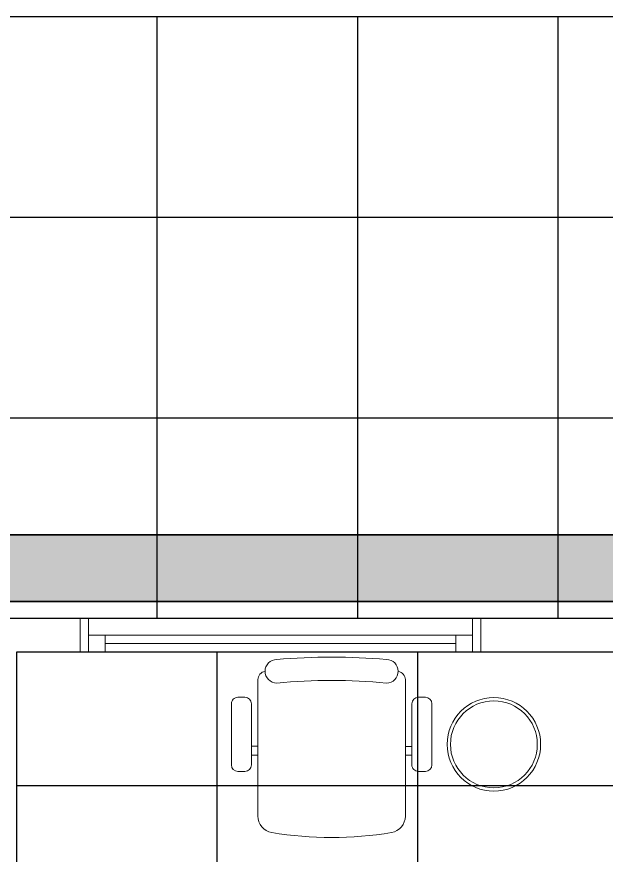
# Model space of a CAD drawing. Extents: x -560814 to 57327, y -29287 to 19916.
# Drawn here: x 25876 to 27640, y -3419 to -910 of the extents above; entities that cross this region are included whole.
import ezdxf

# ---------------------------------------------------------------- set-up
doc = ezdxf.new("R2010")
doc.units = 0
doc.header["$LTSCALE"] = 0.25
doc.linetypes.add('DASHDOT', pattern=[25.4, 12.7, -6.35, 0, -6.35])
for name, color, linetype, lineweight in [('01-First Floor$0$Aluminum', 251, 'Continuous', 5), ('01-First Floor$0$LOADING', 253, 'Continuous', 5), ('01-First Floor$0$NEW Wall', 166, 'Continuous', 5), ('01-First Floor$0$Walls', 251, 'Continuous', 5), ('E-LITE-CLNG-CNDT', 6, 'DASHDOT', 35), ('T-CABL-TRAY', 60, 'Continuous', 35)]:
    doc.layers.add(name, color=color, linetype=linetype, lineweight=lineweight)
doc.layers.add('01-First Floor$0$FALSE CEILING', color=251, linetype='Continuous')

# ---------------------------------------------------------------- blocks, each defined once
blk = doc.blocks.new('01-First Floor$0$WM00001-P')
at = {"layer": '01-First Floor$0$LOADING'}
for radius in [0.14, 0.13]:
    blk.add_circle((0, 0), radius, dxfattribs=at)
blk = doc.blocks.new('*X241')
at = {"color": 0}
for p, q in [((5, 3), (5, 3)), ((5, 3), (5, 3)), ((5, 3), (5, 3)), ((5, 3), (5, 3)), ((5, 3), (5, 3)), ((5, 3), (5, 3)), ((5, 3), (5, 3)), ((5, 3), (5, 3)), ((5, 3), (5, 3)), ((5, 3), (5, 3)), ((5, 3), (5, 3)), ((5, 3), (5, 3)), ((5, 3), (5, 3)), ((5, 3), (5, 3)), ((5, 3), (5, 3)), ((5, 3), (5, 3)), ((5, 3), (5, 3)), ((5, 3), (5, 3)), ((5, 3), (5, 3)), ((5, 3), (5, 3)), ((5, 3), (5, 3)), ((5, 3), (5, 3)), ((5, 3), (5, 3)), ((5, 3), (5, 3)), ((5, 3), (5, 3)), ((5, 3), (5, 3)), ((5, 3), (5, 3)), ((5, 3), (5, 3)), ((5, 3), (5, 3)), ((5, 3), (5, 3)), ((5, 3), (5, 3)), ((5, 3), (5, 3)), ((5, 3), (5, 3)), ((5, 3), (5, 3)), ((5, 3), (5, 3)), ((5, 3), (5, 3)), ((5, 3), (5, 3)), ((5, 3), (5, 3)), ((5, 3), (5, 3)), ((5, 3), (5, 3)), ((5, 3), (5, 3)), ((5, 3), (5, 3)), ((5, 3), (5, 3)), ((5, 3), (5, 3)), ((5, 3), (5, 3)), ((5, 3), (5, 3)), ((5, 3), (5, 3)), ((5, 3), (5, 3)), ((5, 3), (5, 3)), ((5, 3), (5, 3)), ((5, 3), (5, 3)), ((5, 3), (5, 3)), ((5, 3), (5, 3)), ((5, 3), (5, 3)), ((5, 3), (5, 3)), ((5, 3), (5, 3)), ((5, 3), (5, 3)), ((5, 3), (5, 3)), ((5, 3), (5, 3)), ((5, 3), (5, 3)), ((5, 3), (5, 3)), ((5, 3), (5, 3)), ((5, 3), (5, 3)), ((5, 3), (5, 3)), ((5, 3), (5, 3)), ((5, 3), (5, 3)), ((6, 3), (5, 3)), ((5, 3), (5, 3)), ((6, 3), (5, 3)), ((5, 3), (5, 3)), ((6, 3), (5, 3)), ((5, 3), (5, 3)), ((6, 3), (5, 3)), ((5, 3), (5, 3)), ((5, 3), (5, 3)), ((5, 3), (5, 3)), ((5, 3), (5, 3)), ((5, 3), (5, 3)), ((5, 3), (5, 3)), ((5, 3), (5, 3)), ((5, 3), (5, 3)), ((5, 3), (5, 3)), ((5, 3), (5, 3)), ((5, 3), (5, 3)), ((5, 3), (5, 3)), ((5, 3), (5, 3)), ((5, 3), (5, 3)), ((5, 3), (5, 3)), ((5, 3), (5, 3)), ((5, 3), (5, 3)), ((5, 3), (5, 3)), ((5, 3), (5, 3)), ((5, 3), (5, 3)), ((5, 3), (5, 3)), ((5, 3), (5, 3)), ((5, 3), (5, 3)), ((6, 3), (6, 3)), ((6, 3), (6, 3)), ((6, 3), (6, 3)), ((6, 3), (6, 3)), ((6, 3), (6, 3)), ((6, 3), (6, 3)), ((6, 3), (6, 3)), ((6, 3), (6, 3)), ((6, 3), (6, 3)), ((6, 3), (6, 3)), ((6, 3), (6, 3)), ((6, 3), (6, 3)), ((6, 3), (6, 3)), ((6, 3), (6, 3)), ((6, 3), (6, 3)), ((6, 3), (6, 3)), ((6, 3), (6, 3)), ((6, 3), (6, 3)), ((6, 3), (6, 3)), ((6, 3), (6, 3)), ((6, 3), (6, 3)), ((6, 3), (6, 3)), ((6, 3), (6, 3)), ((6, 3), (6, 3)), ((6, 3), (6, 3)), ((6, 3), (6, 3)), ((6, 3), (6, 3)), ((6, 3), (6, 3)), ((6, 3), (6, 3)), ((6, 3), (6, 3)), ((6, 3), (6, 3)), ((6, 3), (6, 3)), ((6, 3), (6, 3)), ((6, 3), (6, 3)), ((6, 3), (6, 3)), ((6, 3), (6, 3)), ((6, 3), (6, 3)), ((6, 3), (6, 3)), ((6, 3), (6, 3)), ((6, 3), (6, 3)), ((6, 3), (6, 3)), ((6, 3), (6, 3)), ((6, 3), (6, 3)), ((6, 3), (6, 3)), ((6, 3), (6, 3)), ((6, 3), (6, 3)), ((6, 3), (6, 3)), ((6, 3), (6, 3)), ((6, 3), (6, 3)), ((6, 3), (6, 3)), ((6, 3), (6, 3)), ((6, 3), (6, 3)), ((6, 3), (6, 3)), ((6, 3), (6, 3)), ((6, 3), (6, 3)), ((6, 3), (6, 3)), ((6, 3), (6, 3)), ((6, 3), (6, 3)), ((6, 3), (6, 3)), ((6, 3), (6, 3)), ((6, 3), (6, 3)), ((6, 3), (6, 3)), ((6, 3), (6, 3)), ((6, 3), (6, 3)), ((6, 3), (6, 3)), ((6, 3), (6, 3)), ((6, 3), (6, 3)), ((6, 3), (6, 3)), ((6, 3), (6, 3)), ((6, 3), (6, 3)), ((6, 3), (6, 3)), ((6, 3), (6, 3)), ((6, 3), (6, 3)), ((6, 3), (6, 3)), ((6, 3), (6, 3)), ((6, 3), (6, 3)), ((6, 3), (6, 3)), ((6, 3), (6, 3)), ((6, 3), (6, 3)), ((6, 3), (6, 3)), ((6, 3), (6, 3)), ((6, 3), (6, 3)), ((6, 3), (6, 3)), ((6, 3), (6, 3)), ((6, 3), (6, 3)), ((6, 3), (6, 3)), ((6, 3), (6, 3)), ((6, 3), (6, 3)), ((6, 3), (6, 3)), ((6, 3), (6, 3)), ((6, 3), (6, 3)), ((6, 3), (6, 3)), ((6, 3), (6, 3)), ((6, 3), (6, 3)), ((6, 3), (6, 3)), ((6, 3), (6, 3)), ((6, 3), (6, 3)), ((6, 3), (6, 3)), ((6, 3), (6, 3)), ((6, 3), (6, 3)), ((6, 3), (6, 3)), ((6, 3), (6, 3)), ((6, 3), (6, 3)), ((6, 3), (6, 3)), ((6, 3), (6, 3)), ((6, 3), (6, 3)), ((6, 3), (6, 3)), ((6, 3), (6, 3)), ((6, 3), (6, 3)), ((6, 3), (6, 3)), ((6, 3), (6, 3)), ((6, 3), (6, 3)), ((6, 3), (6, 3)), ((6, 3), (6, 3)), ((6, 3), (6, 3)), ((6, 3), (6, 3)), ((6, 3), (6, 3)), ((6, 3), (6, 3)), ((6, 3), (6, 3)), ((6, 3), (6, 3)), ((6, 3), (6, 3)), ((6, 3), (6, 3)), ((6, 3), (6, 3)), ((6, 3), (6, 3)), ((6, 3), (6, 3)), ((6, 3), (6, 3)), ((6, 3), (6, 3)), ((6, 3), (6, 3)), ((6, 3), (6, 3)), ((6, 3), (6, 3)), ((6, 3), (6, 3)), ((6, 3), (6, 3)), ((6, 3), (6, 3)), ((6, 3), (6, 3)), ((6, 3), (6, 3)), ((6, 3), (6, 3)), ((6, 3), (6, 3)), ((6, 3), (6, 3)), ((6, 3), (6, 3)), ((6, 3), (6, 3)), ((6, 3), (6, 3)), ((6, 3), (6, 3)), ((6, 3), (6, 3)), ((6, 3), (6, 3)), ((6, 3), (6, 3)), ((6, 3), (6, 3)), ((6, 3), (6, 3)), ((6, 3), (6, 3)), ((6, 3), (6, 3)), ((6, 3), (6, 3)), ((6, 3), (6, 3)), ((6, 3), (6, 3)), ((6, 3), (6, 3)), ((6, 3), (6, 3)), ((6, 3), (6, 3)), ((6, 3), (6, 3)), ((6, 3), (6, 3)), ((6, 3), (6, 3)), ((6, 3), (6, 3)), ((6, 3), (6, 3)), ((6, 3), (6, 3)), ((6, 3), (6, 3)), ((6, 3), (6, 3)), ((6, 3), (6, 3)), ((6, 3), (6, 3)), ((6, 3), (6, 3)), ((6, 3), (6, 3)), ((6, 3), (6, 3)), ((6, 3), (6, 3)), ((6, 3), (6, 3)), ((6, 3), (6, 3)), ((6, 3), (6, 3)), ((6, 3), (6, 3)), ((6, 3), (6, 3)), ((6, 3), (6, 3)), ((6, 3), (6, 3)), ((6, 3), (6, 3)), ((6, 3), (6, 3)), ((6, 3), (6, 3)), ((6, 3), (6, 3)), ((6, 3), (6, 3)), ((6, 3), (6, 3)), ((6, 3), (6, 3)), ((6, 3), (6, 3)), ((6, 3), (6, 3)), ((6, 3), (6, 3)), ((6, 3), (6, 3)), ((6, 3), (6, 3)), ((6, 3), (6, 3)), ((6, 3), (6, 3)), ((6, 3), (6, 3)), ((6, 3), (6, 3)), ((6, 3), (6, 3)), ((6, 3), (6, 3)), ((6, 3), (6, 3)), ((6, 3), (6, 3)), ((6, 3), (6, 3)), ((6, 3), (6, 3)), ((6, 3), (6, 3)), ((6, 3), (6, 3)), ((6, 3), (6, 3)), ((6, 3), (6, 3)), ((6, 3), (6, 3)), ((6, 3), (6, 3)), ((6, 3), (5, 3)), ((6, 3), (5, 3)), ((6, 3), (5, 3)), ((6, 3), (5, 3)), ((6, 3), (5, 3)), ((6, 3), (6, 3)), ((6, 3), (6, 3)), ((6, 3), (6, 3)), ((6, 3), (6, 3)), ((6, 3), (6, 3)), ((6, 3), (6, 3)), ((6, 3), (6, 3)), ((6, 3), (6, 3)), ((6, 3), (6, 3)), ((6, 3), (6, 3)), ((6, 3), (6, 3)), ((6, 3), (6, 3)), ((6, 3), (6, 3)), ((6, 3), (6, 3)), ((6, 3), (6, 3)), ((6, 3), (6, 3)), ((6, 3), (6, 3)), ((6, 3), (6, 3)), ((6, 3), (6, 3)), ((6, 3), (6, 3)), ((6, 3), (6, 3)), ((6, 3), (6, 3)), ((6, 3), (6, 3)), ((6, 3), (6, 3)), ((6, 3), (6, 3)), ((6, 3), (6, 3)), ((6, 3), (6, 3)), ((6, 3), (6, 3)), ((6, 3), (6, 3)), ((6, 3), (6, 3)), ((6, 3), (6, 3)), ((6, 3), (6, 3)), ((6, 3), (6, 3)), ((6, 3), (6, 3)), ((6, 3), (6, 3)), ((6, 3), (6, 3)), ((6, 3), (6, 3)), ((6, 3), (6, 3)), ((6, 3), (6, 3)), ((6, 3), (6, 3)), ((6, 3), (6, 3)), ((6, 3), (6, 3)), ((6, 3), (6, 3)), ((6, 3), (6, 3)), ((6, 3), (6, 3)), ((6, 3), (6, 3)), ((6, 3), (6, 3)), ((6, 3), (6, 3)), ((6, 3), (6, 3)), ((6, 3), (6, 3)), ((6, 3), (6, 3)), ((6, 3), (6, 3)), ((6, 3), (6, 3)), ((6, 3), (6, 3)), ((6, 3), (6, 3)), ((6, 3), (6, 3)), ((6, 3), (6, 3)), ((6, 3), (6, 3)), ((6, 3), (6, 3)), ((6, 3), (6, 3)), ((6, 3), (6, 3)), ((6, 3), (6, 3)), ((6, 3), (6, 3)), ((6, 3), (6, 3)), ((6, 3), (6, 3)), ((6, 3), (6, 3)), ((6, 3), (6, 3)), ((6, 3), (6, 3)), ((6, 3), (6, 3)), ((6, 3), (6, 3)), ((6, 3), (6, 3)), ((6, 3), (6, 3)), ((6, 3), (6, 3)), ((6, 3), (6, 3)), ((6, 3), (6, 3)), ((6, 3), (6, 3)), ((6, 3), (6, 3)), ((6, 3), (6, 3)), ((6, 3), (6, 3)), ((6, 3), (6, 3)), ((6, 3), (6, 3)), ((6, 3), (6, 3)), ((6, 3), (6, 3)), ((6, 3), (6, 3)), ((6, 3), (6, 3)), ((6, 3), (6, 3)), ((6, 3), (6, 3)), ((6, 3), (6, 3)), ((6, 3), (6, 3)), ((6, 3), (6, 3)), ((6, 3), (6, 3)), ((6, 3), (6, 3)), ((6, 3), (6, 3)), ((6, 3), (6, 3)), ((6, 3), (6, 3)), ((6, 3), (6, 3)), ((6, 3), (6, 3)), ((6, 3), (6, 3)), ((6, 3), (6, 3)), ((6, 3), (6, 3)), ((6, 3), (6, 3)), ((6, 3), (6, 3)), ((6, 3), (6, 3)), ((6, 3), (6, 3)), ((6, 3), (6, 3)), ((6, 3), (6, 3)), ((6, 3), (6, 3)), ((6, 3), (6, 3)), ((6, 3), (6, 3)), ((6, 3), (6, 3)), ((6, 3), (6, 3)), ((6, 3), (6, 3)), ((6, 3), (6, 3)), ((6, 3), (6, 3)), ((6, 3), (6, 3)), ((6, 3), (6, 3)), ((6, 3), (6, 3)), ((6, 3), (6, 3)), ((6, 3), (6, 3)), ((6, 3), (6, 3)), ((6, 3), (6, 3)), ((6, 3), (6, 3)), ((6, 3), (6, 3)), ((6, 3), (6, 3)), ((6, 3), (6, 3)), ((6, 3), (6, 3)), ((6, 3), (6, 3)), ((6, 3), (6, 3)), ((6, 3), (6, 3)), ((6, 3), (6, 3)), ((6, 3), (6, 3)), ((6, 3), (6, 3)), ((6, 3), (6, 3)), ((6, 3), (6, 3)), ((6, 3), (6, 3)), ((6, 3), (6, 3)), ((6, 3), (6, 3)), ((6, 3), (6, 3)), ((6, 3), (6, 3)), ((6, 3), (6, 3)), ((6, 3), (6, 3)), ((6, 3), (6, 3)), ((6, 3), (6, 3)), ((6, 3), (6, 3)), ((6, 3), (6, 3)), ((6, 3), (6, 3)), ((6, 3), (6, 3)), ((6, 3), (6, 3)), ((6, 3), (6, 3)), ((6, 3), (6, 3)), ((6, 3), (6, 3)), ((6, 3), (6, 3)), ((6, 3), (6, 3)), ((6, 3), (6, 3)), ((6, 3), (6, 3)), ((6, 3), (6, 3)), ((6, 3), (6, 3)), ((6, 3), (6, 3)), ((6, 3), (6, 3)), ((6, 3), (6, 3)), ((6, 3), (6, 3)), ((6, 3), (6, 3)), ((6, 3), (6, 3)), ((6, 3), (6, 3)), ((6, 3), (6, 3)), ((6, 3), (6, 3)), ((6, 3), (6, 3)), ((6, 3), (6, 3)), ((6, 3), (6, 3)), ((6, 3), (6, 3)), ((6, 3), (6, 3)), ((6, 3), (6, 3)), ((6, 3), (6, 3)), ((6, 3), (6, 3)), ((6, 3), (6, 3)), ((6, 3), (6, 3)), ((6, 3), (6, 3)), ((6, 3), (6, 3)), ((6, 3), (6, 3)), ((6, 3), (6, 3)), ((6, 3), (6, 3)), ((6, 3), (6, 3)), ((6, 3), (6, 3)), ((6, 3), (6, 3)), ((6, 3), (6, 3)), ((6, 3), (6, 3)), ((6, 3), (6, 3)), ((6, 3), (6, 3)), ((6, 3), (6, 3)), ((6, 3), (6, 3)), ((6, 3), (6, 3)), ((6, 3), (6, 3)), ((6, 3), (6, 3)), ((6, 3), (6, 3)), ((6, 3), (6, 3)), ((6, 3), (6, 3)), ((6, 3), (6, 3)), ((6, 3), (6, 3)), ((6, 3), (6, 3)), ((6, 3), (6, 3)), ((6, 3), (6, 3)), ((6, 3), (6, 3)), ((6, 3), (6, 3)), ((6, 3), (6, 3)), ((6, 3), (6, 3)), ((6, 3), (6, 3)), ((6, 3), (6, 3)), ((6, 3), (6, 3)), ((6, 3), (6, 3)), ((6, 3), (6, 3)), ((6, 3), (6, 3)), ((6, 3), (6, 3)), ((6, 3), (6, 3)), ((6, 3), (6, 3)), ((6, 3), (6, 3)), ((6, 3), (6, 3)), ((6, 3), (6, 3)), ((6, 3), (6, 3)), ((6, 3), (6, 3)), ((6, 3), (6, 3)), ((6, 3), (6, 3)), ((6, 3), (6, 3)), ((6, 3), (6, 3)), ((6, 3), (6, 3)), ((6, 3), (6, 3)), ((6, 3), (6, 3)), ((6, 3), (6, 3)), ((6, 3), (6, 3)), ((6, 3), (6, 3)), ((6, 3), (6, 3)), ((6, 3), (6, 3)), ((6, 3), (6, 3)), ((6, 3), (6, 3)), ((6, 3), (6, 3)), ((6, 3), (6, 3)), ((6, 3), (6, 3)), ((6, 3), (6, 3)), ((6, 3), (6, 3)), ((6, 3), (6, 3)), ((6, 3), (6, 3)), ((6, 3), (6, 3)), ((6, 3), (6, 3)), ((6, 3), (6, 3)), ((6, 3), (6, 3)), ((6, 3), (6, 3)), ((6, 3), (6, 3)), ((6, 3), (6, 3)), ((6, 3), (6, 3)), ((6, 3), (6, 3)), ((6, 3), (6, 3)), ((6, 3), (6, 3)), ((6, 3), (6, 3)), ((6, 3), (6, 3)), ((6, 3), (6, 3)), ((6, 3), (6, 3)), ((6, 3), (6, 3)), ((6, 3), (6, 3)), ((6, 3), (6, 3)), ((6, 3), (6, 3)), ((6, 3), (6, 3)), ((6, 3), (6, 3)), ((6, 3), (6, 3)), ((6, 3), (6, 3)), ((6, 3), (6, 3)), ((6, 3), (6, 3)), ((6, 3), (6, 3)), ((6, 3), (6, 3)), ((6, 3), (6, 3)), ((6, 3), (6, 3)), ((6, 3), (6, 3)), ((6, 3), (6, 3)), ((6, 3), (6, 3)), ((6, 3), (6, 3)), ((6, 3), (6, 3)), ((6, 3), (6, 3)), ((6, 3), (6, 3)), ((6, 3), (6, 3)), ((6, 3), (6, 3)), ((6, 3), (6, 3)), ((6, 3), (6, 3)), ((6, 3), (6, 3)), ((6, 3), (6, 3)), ((6, 3), (6, 3)), ((6, 3), (6, 3)), ((6, 3), (6, 3)), ((6, 3), (6, 3)), ((6, 3), (6, 3)), ((6, 3), (6, 3)), ((6, 3), (6, 3)), ((6, 3), (6, 3)), ((6, 3), (6, 3)), ((6, 3), (6, 3)), ((6, 3), (6, 3)), ((6, 3), (6, 3)), ((6, 3), (6, 3)), ((6, 3), (6, 3)), ((6, 3), (6, 3)), ((6, 3), (6, 3)), ((6, 3), (6, 3)), ((6, 3), (6, 3)), ((6, 3), (6, 3)), ((6, 3), (6, 3)), ((6, 3), (6, 3)), ((6, 3), (6, 3)), ((6, 3), (6, 3)), ((6, 3), (6, 3)), ((6, 3), (6, 3)), ((6, 3), (6, 3)), ((6, 3), (6, 3)), ((6, 3), (6, 3)), ((6, 3), (6, 3)), ((6, 3), (6, 3)), ((6, 3), (6, 3)), ((6, 3), (6, 3)), ((6, 3), (6, 3)), ((6, 3), (6, 3)), ((6, 3), (6, 3))]:
    blk.add_line(p, q, dxfattribs=at)
blk = doc.blocks.new('*X242')
at = {"color": 0}
for p, q in [((13, 1), (13, 1)), ((13, 1), (13, 1)), ((13, 1), (13, 1)), ((13, 1), (13, 1)), ((13, 1), (13, 1)), ((13, 1), (13, 1)), ((13, 1), (13, 1)), ((13, 1), (13, 1)), ((13, 1), (13, 1)), ((13, 1), (13, 1)), ((13, 1), (13, 1)), ((13, 1), (13, 1)), ((13, 1), (13, 1)), ((13, 1), (13, 1)), ((13, 1), (13, 1)), ((13, 1), (14, 1)), ((13, 1), (14, 1)), ((13, 1), (14, 1)), ((13, 1), (13, 1)), ((13, 1), (13, 1)), ((13, 1), (13, 1)), ((13, 1), (13, 1)), ((13, 1), (13, 1)), ((13, 1), (13, 1)), ((13, 1), (13, 1)), ((13, 1), (13, 1)), ((13, 1), (13, 1)), ((13, 1), (13, 1)), ((13, 1), (13, 1)), ((13, 1), (13, 1)), ((13, 1), (13, 1)), ((13, 1), (13, 1)), ((13, 1), (13, 1)), ((13, 1), (13, 1)), ((13, 1), (13, 1)), ((13, 1), (13, 1)), ((13, 1), (13, 1)), ((13, 1), (13, 1)), ((13, 1), (13, 1)), ((13, 1), (13, 1)), ((13, 1), (13, 1)), ((13, 1), (13, 1)), ((13, 1), (13, 1)), ((13, 1), (13, 1)), ((13, 1), (13, 1)), ((13, 1), (13, 1)), ((13, 1), (13, 1)), ((13, 1), (13, 1)), ((13, 1), (13, 1)), ((13, 1), (13, 1)), ((13, 1), (13, 1)), ((13, 1), (13, 1)), ((13, 1), (13, 1)), ((13, 1), (13, 1)), ((13, 1), (13, 1)), ((13, 1), (13, 1)), ((13, 1), (13, 1)), ((13, 1), (13, 1)), ((13, 1), (13, 1)), ((13, 1), (13, 1)), ((13, 1), (13, 1)), ((13, 1), (13, 1)), ((13, 1), (13, 1)), ((13, 1), (13, 1)), ((13, 1), (13, 1)), ((13, 1), (13, 1)), ((13, 1), (13, 1)), ((13, 1), (13, 1)), ((13, 1), (13, 1)), ((13, 1), (13, 1)), ((13, 1), (13, 1)), ((13, 1), (13, 1)), ((13, 1), (13, 1)), ((13, 1), (13, 1)), ((13, 1), (13, 1)), ((13, 1), (13, 1)), ((13, 1), (13, 1)), ((13, 1), (13, 1)), ((13, 1), (13, 1)), ((13, 1), (13, 1)), ((13, 1), (13, 1)), ((13, 1), (13, 1)), ((13, 1), (13, 1)), ((13, 1), (13, 1)), ((13, 1), (13, 1)), ((13, 1), (13, 1)), ((13, 1), (13, 1)), ((13, 1), (13, 1)), ((13, 1), (13, 1)), ((13, 1), (13, 1)), ((13, 1), (13, 1)), ((13, 1), (13, 1)), ((13, 1), (13, 1)), ((13, 1), (13, 1)), ((13, 1), (13, 1)), ((13, 1), (13, 1)), ((13, 1), (13, 1)), ((13, 1), (13, 1)), ((13, 1), (13, 1)), ((13, 1), (13, 1)), ((13, 1), (13, 1)), ((13, 1), (13, 1)), ((13, 1), (13, 1)), ((13, 1), (13, 1)), ((13, 1), (13, 1)), ((13, 1), (13, 1)), ((13, 1), (13, 1)), ((13, 1), (13, 1)), ((13, 1), (13, 1)), ((13, 1), (13, 1)), ((13, 1), (13, 1)), ((13, 1), (13, 1)), ((13, 1), (13, 1)), ((13, 1), (13, 1)), ((13, 1), (13, 1)), ((13, 1), (13, 1)), ((13, 1), (13, 1)), ((13, 1), (13, 1)), ((13, 1), (13, 1)), ((13, 1), (13, 1)), ((13, 1), (13, 1)), ((13, 1), (13, 1)), ((13, 1), (13, 1)), ((13, 1), (14, 1)), ((13, 0), (13, 0)), ((13, 0), (13, 0)), ((13, 0), (13, 0)), ((13, 0), (13, 0)), ((13, 0), (13, 0)), ((13, 0), (13, 0)), ((13, 0), (13, 0)), ((13, 0), (13, 0)), ((13, 0), (13, 0)), ((13, 0), (13, 0)), ((13, 0), (13, 0)), ((13, 0), (13, 0)), ((13, 0), (13, 0)), ((13, 0), (13, 0)), ((13, 0), (13, 0)), ((13, 0), (13, 0)), ((13, 0), (13, 0)), ((13, 0), (13, 0)), ((13, 0), (13, 0)), ((13, 0), (13, 0)), ((13, 0), (13, 0)), ((13, 0), (13, 0)), ((13, 0), (13, 0)), ((13, 0), (13, 0)), ((13, 0), (13, 0)), ((13, 0), (13, 0)), ((13, 0), (13, 0)), ((13, 0), (13, 0)), ((13, 0), (13, 0)), ((13, 0), (13, 0)), ((13, 0), (13, 0)), ((13, 0), (13, 0)), ((13, 0), (13, 0)), ((13, 0), (13, 0)), ((13, 0), (13, 0)), ((13, 0), (13, 0)), ((13, 0), (13, 0)), ((13, 0), (13, 0)), ((13, 0), (13, 0)), ((13, 0), (13, 0)), ((13, 0), (13, 0)), ((13, 0), (13, 0)), ((13, 0), (13, 0)), ((13, 0), (13, 0)), ((13, 0), (13, 0)), ((13, 0), (13, 0)), ((13, 0), (13, 0)), ((13, 0), (13, 0)), ((13, 0), (14, 0)), ((13, 0), (14, 0)), ((13, 0), (13, 0)), ((13, 0), (14, 0)), ((14, 1), (14, 1)), ((14, 1), (14, 1)), ((14, 1), (14, 1)), ((14, 1), (14, 1)), ((14, 1), (14, 1)), ((14, 1), (14, 1)), ((14, 1), (14, 1)), ((14, 1), (14, 1)), ((14, 1), (14, 1)), ((14, 1), (14, 1)), ((14, 1), (14, 1)), ((14, 1), (14, 1)), ((14, 1), (14, 1)), ((14, 1), (14, 1)), ((14, 1), (14, 1)), ((14, 1), (14, 1)), ((14, 1), (14, 1)), ((14, 1), (14, 1)), ((14, 1), (14, 1)), ((14, 1), (14, 1)), ((14, 1), (14, 1)), ((14, 1), (14, 1)), ((14, 1), (14, 1)), ((14, 1), (14, 1)), ((14, 1), (14, 1)), ((14, 1), (14, 1)), ((14, 1), (14, 1)), ((14, 1), (14, 1)), ((14, 1), (14, 1)), ((14, 1), (14, 1)), ((14, 1), (14, 1)), ((14, 1), (14, 1)), ((14, 1), (14, 1)), ((14, 1), (14, 1)), ((14, 1), (14, 1)), ((14, 1), (14, 1)), ((14, 1), (14, 1)), ((14, 1), (14, 1)), ((14, 1), (14, 1)), ((14, 1), (14, 1)), ((14, 1), (14, 1)), ((14, 1), (14, 1)), ((14, 1), (14, 1)), ((14, 1), (14, 1)), ((14, 1), (14, 1)), ((14, 1), (14, 1)), ((14, 1), (14, 1)), ((14, 1), (14, 1)), ((14, 1), (14, 1)), ((14, 1), (14, 1)), ((14, 1), (14, 1)), ((14, 1), (14, 1)), ((14, 1), (14, 1)), ((14, 1), (14, 1)), ((14, 1), (14, 1)), ((14, 1), (14, 1)), ((14, 1), (14, 1)), ((14, 1), (14, 1)), ((14, 1), (14, 1)), ((14, 1), (14, 1)), ((14, 1), (14, 1)), ((14, 1), (14, 1)), ((14, 1), (14, 1)), ((14, 1), (14, 1)), ((14, 1), (14, 1)), ((14, 1), (14, 1)), ((14, 1), (14, 1)), ((14, 1), (14, 1)), ((14, 1), (14, 1)), ((14, 1), (14, 1)), ((14, 1), (14, 1)), ((14, 1), (14, 1)), ((14, 1), (14, 1)), ((14, 1), (14, 1)), ((14, 1), (14, 1)), ((14, 1), (14, 1)), ((14, 1), (14, 1)), ((14, 1), (14, 1)), ((14, 1), (14, 1)), ((14, 1), (14, 1)), ((14, 1), (14, 1)), ((14, 1), (14, 1)), ((14, 1), (14, 1)), ((14, 1), (14, 1)), ((14, 1), (14, 1)), ((14, 1), (14, 1)), ((14, 1), (14, 1)), ((14, 1), (14, 1)), ((14, 1), (14, 1)), ((14, 1), (14, 1)), ((14, 1), (14, 1)), ((14, 1), (14, 1)), ((14, 1), (14, 1)), ((14, 1), (14, 1)), ((14, 0), (14, 0)), ((14, 0), (14, 0)), ((14, 0), (14, 0)), ((14, 0), (14, 0)), ((14, 0), (14, 0)), ((14, 0), (14, 0)), ((14, 0), (14, 0)), ((14, 0), (14, 0)), ((14, 0), (14, 0)), ((14, 0), (14, 0)), ((14, 0), (14, 0)), ((14, 0), (14, 0)), ((14, 0), (14, 0)), ((14, 0), (14, 0)), ((14, 0), (14, 0)), ((14, 0), (14, 0)), ((14, 0), (14, 0)), ((14, 0), (14, 0)), ((14, 0), (14, 0)), ((14, 0), (14, 0)), ((14, 0), (14, 0)), ((14, 0), (14, 0)), ((14, 0), (14, 0)), ((14, 0), (14, 0)), ((14, 0), (14, 0)), ((14, 0), (14, 0)), ((14, 0), (14, 0)), ((14, 0), (14, 0)), ((14, 0), (14, 0)), ((14, 0), (14, 0)), ((14, 0), (14, 0)), ((14, 0), (14, 0)), ((14, 0), (14, 0)), ((14, 0), (14, 0)), ((14, 0), (14, 0)), ((14, 0), (14, 0)), ((14, 0), (14, 0)), ((14, 0), (14, 0)), ((14, 0), (14, 0)), ((14, 0), (14, 0)), ((14, 0), (14, 0)), ((14, 0), (14, 0)), ((14, 0), (14, 0)), ((14, 0), (14, 0)), ((14, 0), (14, 0)), ((14, 0), (14, 0)), ((14, 0), (14, 0)), ((14, 0), (14, 0)), ((13, 0), (13, 0)), ((13, 0), (14, 0)), ((13, 0), (13, 0)), ((13, 0), (14, 0)), ((13, 0), (13, 0)), ((13, 0), (14, 0)), ((13, 0), (13, 0)), ((13, 0), (13, 0)), ((13, 0), (13, 0)), ((13, 0), (13, 0)), ((13, 0), (14, 0)), ((13, 0), (13, 0)), ((13, 0), (14, 0)), ((13, 0), (13, 0)), ((13, 0), (14, 0)), ((13, 0), (13, 0)), ((13, 0), (14, 0)), ((13, 0), (13, 0)), ((13, 0), (14, 0)), ((13, 0), (13, 0)), ((13, 0), (14, 0)), ((13, 0), (13, 0)), ((13, 0), (14, 0)), ((13, 0), (13, 0)), ((13, 0), (13, 0)), ((13, 0), (13, 0)), ((13, 0), (14, 0)), ((13, 0), (13, 0)), ((13, 0), (14, 0)), ((13, 0), (13, 0)), ((13, 0), (14, 0)), ((13, 0), (13, 0)), ((13, 0), (14, 0)), ((13, 0), (13, 0)), ((13, 0), (13, 0)), ((13, 0), (13, 0)), ((13, 0), (13, 0)), ((13, 0), (13, 0)), ((13, 0), (13, 0)), ((13, 0), (13, 0)), ((13, 0), (13, 0)), ((13, 0), (13, 0)), ((13, 0), (13, 0)), ((13, 0), (13, 0)), ((13, 0), (13, 0)), ((13, 0), (13, 0)), ((13, 0), (13, 0)), ((13, 0), (13, 0)), ((13, 0), (13, 0)), ((13, 0), (13, 0)), ((13, 0), (13, 0)), ((13, 0), (13, 0)), ((13, 0), (13, 0)), ((13, 0), (13, 0)), ((13, 0), (13, 0)), ((13, 0), (13, 0)), ((13, 0), (13, 0)), ((13, 0), (13, 0)), ((13, 0), (13, 0)), ((13, 0), (13, 0)), ((13, 0), (13, 0)), ((13, 0), (13, 0)), ((13, 0), (13, 0)), ((13, 0), (13, 0)), ((13, -1), (13, -1)), ((13, -1), (13, -1)), ((13, -1), (13, -1)), ((13, -1), (13, -1)), ((13, -1), (13, -1)), ((13, -1), (14, -1)), ((13, -1), (13, -1)), ((14, 0), (14, 0)), ((14, 0), (14, 0)), ((14, 0), (14, 0)), ((14, 0), (14, 0)), ((14, 0), (14, 0)), ((14, 0), (14, 0)), ((14, 0), (14, 0)), ((14, 0), (14, 0)), ((14, 0), (14, 0)), ((14, 0), (14, 0)), ((14, 0), (14, 0)), ((14, 0), (14, 0)), ((14, 0), (14, 0)), ((14, 0), (14, 0)), ((14, 0), (14, 0)), ((13, 0), (14, 0)), ((14, 0), (14, 0)), ((14, 0), (14, 0)), ((14, 0), (14, 0)), ((14, 0), (14, 0)), ((14, 0), (14, 0)), ((14, 0), (14, 0)), ((14, 0), (14, 0)), ((14, 0), (14, 0)), ((14, 0), (14, 0)), ((14, 0), (14, 0)), ((14, 0), (14, 0)), ((14, 0), (14, 0)), ((14, 0), (14, 0)), ((14, 0), (14, 0)), ((14, 0), (14, 0)), ((14, 0), (14, 0)), ((14, 0), (14, 0)), ((14, 0), (14, 0)), ((14, 0), (14, 0)), ((14, 0), (14, 0)), ((14, 0), (14, 0)), ((14, 0), (14, 0)), ((14, 0), (14, 0)), ((14, 0), (14, 0)), ((14, 0), (14, 0)), ((14, 0), (14, 0)), ((14, 0), (14, 0)), ((14, 0), (14, 0)), ((14, 0), (14, 0)), ((14, 0), (14, 0)), ((14, 0), (14, 0)), ((14, 0), (14, 0)), ((14, 0), (14, 0)), ((14, 0), (14, 0)), ((14, -1), (14, -1)), ((14, -1), (14, -1)), ((14, -1), (14, -1)), ((14, -1), (14, -1)), ((14, -1), (14, -1))]:
    blk.add_line(p, q, dxfattribs=at)
blk = doc.blocks.new('01-First Floor$0$GF21018-P')
at = {"color": 0}
for p, q in [((-0.2207, 0.4756), (-0.2207, 0.0675)), ((0.2205, 0.4756), (0.2205, 0.0675)), ((-0.2806, 0.3422), (-0.2598, 0.3422)), ((0.2596, 0.3422), (0.2804, 0.3422)), ((-0.3002, 0.3226), (-0.3002, 0.14)), ((-0.2402, 0.3226), (-0.2402, 0.14)), ((0.24, 0.3226), (0.24, 0.14)), ((0.3, 0.3226), (0.3, 0.14)), ((-0.2402, 0.2937), (-0.2207, 0.2937)), ((0.2205, 0.2937), (0.24, 0.2937)), ((-0.2402, 0.2671), (-0.2207, 0.2671)), ((0.2205, 0.2671), (0.24, 0.2671)), ((-0.2806, 0.1204), (-0.2598, 0.1204)), ((0.2596, 0.1204), (0.2804, 0.1204))]:
    blk.add_line(p, q, dxfattribs=at)
for points in [[(0.24, 0.2937), (0.24, 0.2937), (0.24, 0.2937), (0.24, 0.2937), (0.24, 0.2937), (0.24, 0.2937), (0.24, 0.2937), (0.24, 0.2937), (0.24, 0.2937), (0.24, 0.2937), (0.24, 0.2937), (0.24, 0.2937), (0.24, 0.2937), (0.24, 0.2937), (0.24, 0.2937), (0.24, 0.2937), (0.24, 0.2937), (0.24, 0.2937), (0.24, 0.2937), (0.24, 0.2937), (0.24, 0.2937), (0.24, 0.2937), (0.24, 0.2937), (0.24, 0.2937), (0.24, 0.2937), (0.24, 0.2937), (0.24, 0.2937), (0.24, 0.2937), (0.24, 0.2937), (0.24, 0.2937), (0.24, 0.2937), (0.24, 0.2937), (0.24, 0.2937), (0.24, 0.2937), (0.24, 0.2937), (0.24, 0.2937), (0.24, 0.2937), (0.24, 0.2937), (0.24, 0.2937), (0.24, 0.2937), (0.24, 0.2937), (0.24, 0.2937), (0.24, 0.2937), (0.24, 0.2937), (0.24, 0.2937), (0.24, 0.2937), (0.24, 0.2937), (0.24, 0.2937), (0.24, 0.2937), (0.24, 0.2937), (0.24, 0.2937), (0.24, 0.2937), (0.24, 0.2937), (0.24, 0.2937), (0.24, 0.2937), (0.24, 0.2937), (0.24, 0.2937), (0.24, 0.2937), (0.24, 0.2937), (0.24, 0.2937), (0.24, 0.2937), (0.24, 0.2937), (0.24, 0.2937), (0.24, 0.2937), (0.24, 0.2937), (0.24, 0.2937), (0.24, 0.2937), (0.24, 0.2937), (0.24, 0.2937), (0.24, 0.2937), (0.24, 0.2937), (0.24, 0.2937), (0.24, 0.2937), (0.24, 0.2937), (0.24, 0.2937), (0.24, 0.2937), (0.24, 0.2937), (0.24, 0.2937), (0.24, 0.2937), (0.24, 0.2937), (0.24, 0.2937), (0.24, 0.2937), (0.24, 0.2937), (0.24, 0.2937), (0.24, 0.2937), (0.24, 0.2937), (0.24, 0.2937), (0.24, 0.2937), (0.24, 0.2937), (0.24, 0.2937), (0.24, 0.2937), (0.24, 0.2937), (0.24, 0.2937), (0.24, 0.2937), (0.24, 0.2937), (0.24, 0.2937), (0.24, 0.2937), (0.24, 0.2937), (0.24, 0.2937), (0.24, 0.2937), (0.24, 0.2937), (0.24, 0.2937), (0.24, 0.2937), (0.24, 0.2937), (0.24, 0.2937), (0.24, 0.2937), (0.24, 0.2937), (0.24, 0.2937), (0.24, 0.2937), (0.24, 0.2937), (0.24, 0.2937), (0.24, 0.2937), (0.24, 0.2937), (0.24, 0.2937), (0.24, 0.2937), (0.24, 0.2937), (0.24, 0.2937), (0.24, 0.2937), (0.24, 0.2937), (0.24, 0.2937), (0.24, 0.2937), (0.24, 0.2937), (0.24, 0.2937), (0.24, 0.2937), (0.24, 0.2937), (0.24, 0.2937), (0.24, 0.2937), (0.24, 0.2937), (0.24, 0.2937), (0.24, 0.2937), (0.24, 0.2937), (0.24, 0.2937), (0.24, 0.2937), (0.24, 0.2937), (0.24, 0.2937), (0.24, 0.2937), (0.24, 0.2937), (0.24, 0.2937), (0.24, 0.2937), (0.24, 0.2937), (0.24, 0.2937), (0.24, 0.2937), (0.24, 0.2937), (0.24, 0.2937), (0.24, 0.2937), (0.24, 0.2937), (0.24, 0.2937), (0.24, 0.2937), (0.24, 0.2937), (0.24, 0.2937), (0.24, 0.2937), (0.24, 0.2937), (0.24, 0.2937), (0.24, 0.2937), (0.24, 0.2937), (0.24, 0.2937), (0.24, 0.2937), (0.24, 0.2937), (0.24, 0.2937), (0.24, 0.2937), (0.24, 0.2937), (0.24, 0.2937), (0.24, 0.2937), (0.24, 0.2937), (0.24, 0.2937), (0.24, 0.2937), (0.24, 0.2937), (0.24, 0.2937), (0.24, 0.2937), (0.24, 0.2937), (0.24, 0.2937), (0.24, 0.2937), (0.24, 0.2937), (0.24, 0.2937), (0.24, 0.2937), (0.24, 0.2937), (0.24, 0.2937), (0.24, 0.2937), (0.24, 0.2937), (0.24, 0.2937), (0.24, 0.2937), (0.24, 0.2937), (0.24, 0.2937), (0.24, 0.2937), (0.24, 0.2937), (0.24, 0.2937), (0.24, 0.2937), (0.24, 0.2937), (0.24, 0.2937), (0.24, 0.2937), (0.24, 0.2937), (0.24, 0.2937), (0.24, 0.2937), (0.24, 0.2937), (0.24, 0.2937), (0.24, 0.2937), (0.24, 0.2937), (0.24, 0.2937), (0.24, 0.2937), (0.24, 0.2937), (0.24, 0.2937), (0.24, 0.2937), (0.24, 0.2937), (0.24, 0.2937), (0.24, 0.2937), (0.24, 0.2937), (0.24, 0.2937), (0.24, 0.2937), (0.24, 0.2937), (0.24, 0.2937), (0.24, 0.2937), (0.24, 0.2937), (0.24, 0.2937), (0.24, 0.2937), (0.24, 0.2937), (0.24, 0.2937), (0.24, 0.2937), (0.24, 0.2937), (0.24, 0.2937), (0.24, 0.2937), (0.24, 0.2937), (0.24, 0.2937), (0.24, 0.2937), (0.24, 0.2937), (0.24, 0.2937), (0.24, 0.2937), (0.24, 0.2937), (0.24, 0.2937), (0.24, 0.2937), (0.24, 0.2937), (0.24, 0.2937), (0.24, 0.2937), (0.24, 0.2937), (0.24, 0.2937), (0.24, 0.2937), (0.24, 0.2937), (0.24, 0.2937), (0.24, 0.2937), (0.24, 0.2937), (0.24, 0.2937), (0.24, 0.2937), (0.24, 0.2937), (0.24, 0.2937), (0.24, 0.2937), (0.24, 0.2937), (0.24, 0.2937), (0.24, 0.2937), (0.24, 0.2937), (0.24, 0.2937), (0.24, 0.2937), (0.24, 0.2937), (0.24, 0.2937), (0.24, 0.2937), (0.24, 0.2937), (0.24, 0.2937), (0.24, 0.2937), (0.24, 0.2937), (0.24, 0.2937), (0.24, 0.2937), (0.24, 0.2937), (0.24, 0.2937), (0.24, 0.2937), (0.24, 0.2937), (0.24, 0.2937), (0.24, 0.2937), (0.24, 0.2937), (0.24, 0.2937), (0.24, 0.2937), (0.24, 0.2937), (0.24, 0.2937), (0.24, 0.2937), (0.24, 0.2937), (0.24, 0.2937), (0.24, 0.2937), (0.24, 0.2937), (0.24, 0.2937), (0.24, 0.2937)], [(0.24, 0.2937), (0.24, 0.2937), (0.24, 0.2937), (0.24, 0.2937), (0.24, 0.2937), (0.24, 0.2937), (0.24, 0.2937), (0.24, 0.2937), (0.24, 0.2937), (0.24, 0.2937), (0.24, 0.2937), (0.24, 0.2937), (0.24, 0.2937), (0.24, 0.2937), (0.24, 0.2937), (0.24, 0.2937), (0.24, 0.2937), (0.24, 0.2937), (0.24, 0.2937), (0.24, 0.2937), (0.24, 0.2937), (0.24, 0.2937), (0.24, 0.2937), (0.24, 0.2937), (0.24, 0.2937), (0.24, 0.2937), (0.24, 0.2937), (0.24, 0.2937), (0.24, 0.2937), (0.24, 0.2937), (0.24, 0.2937), (0.24, 0.2937), (0.24, 0.2937), (0.24, 0.2937), (0.24, 0.2937), (0.24, 0.2937), (0.24, 0.2937), (0.24, 0.2937), (0.24, 0.2937), (0.24, 0.2937), (0.24, 0.2937), (0.24, 0.2937), (0.24, 0.2937), (0.24, 0.2937), (0.24, 0.2937), (0.24, 0.2937), (0.24, 0.2937), (0.24, 0.2937), (0.24, 0.2937), (0.24, 0.2937), (0.24, 0.2937), (0.24, 0.2937), (0.24, 0.2937), (0.24, 0.2937), (0.24, 0.2937), (0.24, 0.2937), (0.24, 0.2937), (0.24, 0.2937), (0.24, 0.2937), (0.24, 0.2937), (0.24, 0.2937), (0.24, 0.2937), (0.24, 0.2937), (0.24, 0.2937), (0.24, 0.2937), (0.24, 0.2937), (0.24, 0.2937), (0.24, 0.2937), (0.24, 0.2937), (0.24, 0.2937), (0.24, 0.2937), (0.24, 0.2937), (0.24, 0.2937), (0.24, 0.2937), (0.24, 0.2937), (0.24, 0.2937), (0.24, 0.2937), (0.24, 0.2937), (0.24, 0.2937), (0.24, 0.2937), (0.24, 0.2937), (0.24, 0.2937), (0.24, 0.2937), (0.24, 0.2937), (0.24, 0.2937), (0.24, 0.2937), (0.24, 0.2937), (0.24, 0.2937), (0.24, 0.2937), (0.24, 0.2937), (0.24, 0.2937), (0.24, 0.2937), (0.24, 0.2937), (0.24, 0.2937), (0.24, 0.2937), (0.24, 0.2937), (0.24, 0.2937), (0.24, 0.2937), (0.24, 0.2937), (0.24, 0.2937), (0.24, 0.2937), (0.24, 0.2937), (0.24, 0.2937), (0.24, 0.2937), (0.24, 0.2937), (0.24, 0.2937), (0.24, 0.2937), (0.24, 0.2937), (0.24, 0.2937), (0.24, 0.2937), (0.24, 0.2937), (0.24, 0.2937), (0.24, 0.2937), (0.24, 0.2937), (0.24, 0.2937), (0.24, 0.2937), (0.24, 0.2937), (0.24, 0.2937), (0.24, 0.2937), (0.24, 0.2937), (0.24, 0.2937), (0.24, 0.2937), (0.24, 0.2937), (0.24, 0.2937), (0.24, 0.2937), (0.24, 0.2937), (0.24, 0.2937), (0.24, 0.2937), (0.24, 0.2937), (0.24, 0.2937), (0.24, 0.2937), (0.24, 0.2937), (0.24, 0.2937), (0.24, 0.2937), (0.24, 0.2937), (0.24, 0.2937), (0.24, 0.2937), (0.24, 0.2937), (0.24, 0.2937), (0.24, 0.2937), (0.24, 0.2937), (0.24, 0.2937), (0.24, 0.2937), (0.24, 0.2937), (0.24, 0.2937), (0.24, 0.2937), (0.24, 0.2937), (0.24, 0.2937), (0.24, 0.2937), (0.24, 0.2937), (0.24, 0.2937), (0.24, 0.2937), (0.24, 0.2937), (0.24, 0.2937), (0.24, 0.2937), (0.24, 0.2937), (0.24, 0.2937), (0.24, 0.2937), (0.24, 0.2937), (0.24, 0.2937), (0.24, 0.2937), (0.24, 0.2937), (0.24, 0.2937), (0.24, 0.2937), (0.24, 0.2937), (0.24, 0.2937), (0.24, 0.2937), (0.24, 0.2937), (0.24, 0.2937), (0.24, 0.2937), (0.24, 0.2937), (0.24, 0.2937), (0.24, 0.2937), (0.24, 0.2937), (0.24, 0.2937), (0.24, 0.2937), (0.24, 0.2937), (0.24, 0.2937), (0.24, 0.2937), (0.24, 0.2937), (0.24, 0.2937), (0.24, 0.2937), (0.24, 0.2937), (0.24, 0.2937), (0.24, 0.2937), (0.24, 0.2937), (0.24, 0.2937), (0.24, 0.2937), (0.24, 0.2937), (0.24, 0.2937), (0.24, 0.2937), (0.24, 0.2937), (0.24, 0.2937), (0.24, 0.2937), (0.24, 0.2937), (0.24, 0.2937), (0.24, 0.2937), (0.24, 0.2937), (0.24, 0.2937), (0.24, 0.2937), (0.24, 0.2937), (0.24, 0.2937), (0.24, 0.2937), (0.24, 0.2937), (0.24, 0.2937), (0.24, 0.2937), (0.24, 0.2937), (0.24, 0.2937), (0.24, 0.2937), (0.24, 0.2937), (0.24, 0.2937), (0.24, 0.2937), (0.24, 0.2937), (0.24, 0.2937), (0.24, 0.2937), (0.24, 0.2937), (0.24, 0.2937), (0.24, 0.2937), (0.24, 0.2937)], [(0.24, 0.2937), (0.24, 0.2937), (0.24, 0.2937), (0.24, 0.2937), (0.24, 0.2937), (0.24, 0.2937), (0.24, 0.2937), (0.24, 0.2937), (0.24, 0.2937), (0.24, 0.2937), (0.24, 0.2937), (0.24, 0.2937), (0.24, 0.2937), (0.24, 0.2937), (0.24, 0.2937), (0.24, 0.2937), (0.24, 0.2937), (0.24, 0.2937), (0.24, 0.2937), (0.24, 0.2937), (0.24, 0.2937), (0.24, 0.2937), (0.24, 0.2937), (0.24, 0.2937), (0.24, 0.2937), (0.24, 0.2937), (0.24, 0.2937), (0.24, 0.2937), (0.24, 0.2937), (0.24, 0.2937), (0.24, 0.2937), (0.24, 0.2937), (0.24, 0.2937), (0.24, 0.2937), (0.24, 0.2937), (0.24, 0.2937), (0.24, 0.2937), (0.24, 0.2937), (0.24, 0.2937), (0.24, 0.2937), (0.24, 0.2937), (0.24, 0.2937), (0.24, 0.2937), (0.24, 0.2937), (0.24, 0.2937), (0.24, 0.2937), (0.24, 0.2937), (0.24, 0.2937), (0.24, 0.2937), (0.24, 0.2937), (0.24, 0.2937), (0.24, 0.2937), (0.24, 0.2937), (0.24, 0.2937), (0.24, 0.2937), (0.24, 0.2937), (0.24, 0.2937), (0.24, 0.2937), (0.24, 0.2937), (0.24, 0.2937), (0.24, 0.2937), (0.24, 0.2937), (0.24, 0.2937), (0.24, 0.2937), (0.24, 0.2937), (0.24, 0.2937), (0.24, 0.2937), (0.24, 0.2937), (0.24, 0.2937), (0.24, 0.2937), (0.24, 0.2937), (0.24, 0.2937), (0.24, 0.2937), (0.24, 0.2937), (0.24, 0.2937), (0.24, 0.2937), (0.24, 0.2937), (0.24, 0.2937), (0.24, 0.2937), (0.24, 0.2937), (0.24, 0.2937), (0.24, 0.2937), (0.24, 0.2937), (0.24, 0.2937), (0.24, 0.2937), (0.24, 0.2937), (0.24, 0.2937), (0.24, 0.2937), (0.24, 0.2937), (0.24, 0.2937), (0.24, 0.2937), (0.24, 0.2937), (0.24, 0.2937), (0.24, 0.2937), (0.24, 0.2937), (0.24, 0.2937), (0.24, 0.2937), (0.24, 0.2937), (0.24, 0.2937), (0.24, 0.2937), (0.24, 0.2937), (0.24, 0.2937), (0.24, 0.2937), (0.24, 0.2937), (0.24, 0.2937), (0.24, 0.2937), (0.24, 0.2937), (0.24, 0.2937), (0.24, 0.2937), (0.24, 0.2937), (0.24, 0.2937), (0.24, 0.2937), (0.24, 0.2937), (0.24, 0.2937), (0.24, 0.2937), (0.24, 0.2937), (0.24, 0.2937), (0.24, 0.2937), (0.24, 0.2937), (0.24, 0.2937), (0.24, 0.2937), (0.24, 0.2937), (0.24, 0.2937), (0.24, 0.2937), (0.24, 0.2937), (0.24, 0.2937), (0.24, 0.2937), (0.24, 0.2937), (0.24, 0.2937), (0.24, 0.2937), (0.24, 0.2937), (0.24, 0.2937), (0.24, 0.2937), (0.24, 0.2937), (0.24, 0.2937), (0.24, 0.2937), (0.24, 0.2937), (0.24, 0.2937), (0.24, 0.2937), (0.24, 0.2937), (0.24, 0.2937), (0.24, 0.2937), (0.24, 0.2937), (0.24, 0.2937), (0.24, 0.2937), (0.24, 0.2937), (0.24, 0.2937), (0.24, 0.2937), (0.24, 0.2937), (0.24, 0.2937), (0.24, 0.2937), (0.24, 0.2937), (0.24, 0.2937), (0.24, 0.2937), (0.24, 0.2937), (0.24, 0.2937), (0.24, 0.2937), (0.24, 0.2937), (0.24, 0.2937), (0.24, 0.2937), (0.24, 0.2937), (0.24, 0.2937), (0.24, 0.2937), (0.24, 0.2937), (0.24, 0.2937), (0.24, 0.2937), (0.24, 0.2937), (0.24, 0.2937), (0.24, 0.2937), (0.24, 0.2937), (0.24, 0.2937), (0.24, 0.2937), (0.24, 0.2937), (0.24, 0.2937), (0.24, 0.2937), (0.24, 0.2937), (0.24, 0.2937), (0.24, 0.2937), (0.24, 0.2937), (0.24, 0.2937), (0.24, 0.2937), (0.24, 0.2937), (0.24, 0.2937), (0.24, 0.2937), (0.24, 0.2937), (0.24, 0.2937), (0.24, 0.2937), (0.24, 0.2937), (0.24, 0.2937), (0.24, 0.2937), (0.24, 0.2937), (0.24, 0.2937), (0.24, 0.2937), (0.24, 0.2937), (0.24, 0.2937), (0.24, 0.2937), (0.24, 0.2937), (0.24, 0.2937), (0.24, 0.2937), (0.24, 0.2937), (0.24, 0.2937), (0.24, 0.2937), (0.24, 0.2937), (0.24, 0.2937), (0.24, 0.2937), (0.24, 0.2937), (0.24, 0.2937), (0.24, 0.2937), (0.24, 0.2937), (0.24, 0.2937), (0.24, 0.2937), (0.24, 0.2937), (0.24, 0.2937), (0.24, 0.2937)]]:
    blk.add_lwpolyline(points, close=True, dxfattribs=at)
for centre, radius, start, end in [((-0.0001, -0.5295), 1.0695, 80.3671, 99.6329), ((-0.1707, 0.4756), 0.05, 99.6329, 180), ((0.1705, 0.4756), 0.05, 0, 80.3671), ((-0.2806, 0.3226), 0.0196, 90, 180), ((-0.2598, 0.3226), 0.0196, 360, 90), ((0.2596, 0.3226), 0.0196, 90, 180), ((0.2804, 0.3226), 0.0196, 0, 90), ((-0.2806, 0.14), 0.0196, 180, 270), ((-0.2598, 0.14), 0.0196, 270, 360), ((0.2596, 0.14), 0.0196, 180, 270), ((0.2804, 0.14), 0.0196, 270, 0), ((-0.1643, 0.0425), 0.0351, 90, 270), ((0, 1.8467), 1.7767, 264.6946, 275.3053), ((0.1641, 0.0425), 0.0351, 270, 90), ((-0.1957, 0.0675), 0.025, 180, 261.4721), ((0.1955, 0.0675), 0.025, 278.5279, 360), ((0, 1.8314), 1.8314, 264.8532, 275.147)]:
    blk.add_arc(centre, radius, start, end, dxfattribs=at)
at = {"layer": '01-First Floor$0$NEW Wall', "color": 0, "linetype": 'Continuous'}
for points in [[(0.24, 0.2937), (0.24, 0.2937), (0.24, 0.2937), (0.24, 0.2937), (0.24, 0.2937), (0.24, 0.2937), (0.24, 0.2937), (0.24, 0.2937)], [(0.24, 0.2937), (0.24, 0.2937), (0.24, 0.2937), (0.24, 0.2937), (0.24, 0.2937), (0.24, 0.2937), (0.24, 0.2937)], [(0.24, 0.2937), (0.24, 0.2937), (0.24, 0.2937), (0.24, 0.2937), (0.24, 0.2937), (0.24, 0.2937), (0.24, 0.2937), (0.24, 0.2937), (0.24, 0.2937)], [(0.24, 0.2937), (0.24, 0.2937), (0.24, 0.2937), (0.24, 0.2937), (0.24, 0.2937), (0.24, 0.2937), (0.24, 0.2937), (0.24, 0.2937), (0.24, 0.2937), (0.24, 0.2937)], [(0.24, 0.2937), (0.24, 0.2937), (0.24, 0.2937), (0.24, 0.2937), (0.24, 0.2937), (0.24, 0.2937), (0.24, 0.2937), (0.24, 0.2937), (0.24, 0.2937), (0.24, 0.2937), (0.24, 0.2937), (0.24, 0.2937), (0.24, 0.2937), (0.24, 0.2937), (0.24, 0.2937)], [(0.24, 0.2937), (0.24, 0.2937), (0.24, 0.2937), (0.24, 0.2937), (0.24, 0.2937), (0.24, 0.2937), (0.24, 0.2937), (0.24, 0.2937), (0.24, 0.2937), (0.24, 0.2937)], [(0.24, 0.2937), (0.24, 0.2937), (0.24, 0.2937), (0.24, 0.2937), (0.24, 0.2937), (0.24, 0.2937), (0.24, 0.2937), (0.24, 0.2937), (0.24, 0.2937), (0.24, 0.2937)], [(0.24, 0.2937), (0.24, 0.2937), (0.24, 0.2937), (0.24, 0.2937), (0.24, 0.2937), (0.24, 0.2937), (0.24, 0.2937), (0.24, 0.2937), (0.24, 0.2937), (0.24, 0.2937)], [(0.24, 0.2937), (0.24, 0.2937), (0.24, 0.2937), (0.24, 0.2937), (0.24, 0.2937), (0.24, 0.2937), (0.24, 0.2937), (0.24, 0.2937), (0.24, 0.2937), (0.24, 0.2937), (0.24, 0.2937), (0.24, 0.2937), (0.24, 0.2937), (0.24, 0.2937), (0.24, 0.2937), (0.24, 0.2937), (0.24, 0.2937), (0.24, 0.2937)], [(0.24, 0.2937), (0.24, 0.2937), (0.24, 0.2937), (0.24, 0.2937), (0.24, 0.2937), (0.24, 0.2937), (0.24, 0.2937), (0.24, 0.2937), (0.24, 0.2937), (0.24, 0.2937), (0.24, 0.2937), (0.24, 0.2937)], [(0.24, 0.2937), (0.24, 0.2937), (0.24, 0.2937), (0.24, 0.2937), (0.24, 0.2937), (0.24, 0.2937), (0.24, 0.2937)], [(0.24, 0.2937), (0.24, 0.2937), (0.24, 0.2937), (0.24, 0.2937), (0.24, 0.2937), (0.24, 0.2937), (0.24, 0.2937), (0.24, 0.2937), (0.24, 0.2937), (0.24, 0.2937), (0.24, 0.2937), (0.24, 0.2937), (0.24, 0.2937), (0.24, 0.2937), (0.24, 0.2937), (0.24, 0.2937), (0.24, 0.2937), (0.24, 0.2937), (0.24, 0.2937), (0.24, 0.2937), (0.24, 0.2937), (0.24, 0.2937), (0.24, 0.2937), (0.24, 0.2937), (0.24, 0.2937), (0.24, 0.2937), (0.24, 0.2937), (0.24, 0.2937), (0.24, 0.2937), (0.24, 0.2937), (0.24, 0.2937), (0.24, 0.2937), (0.24, 0.2937), (0.24, 0.2937), (0.24, 0.2937), (0.24, 0.2937), (0.24, 0.2937), (0.24, 0.2937), (0.24, 0.2937), (0.24, 0.2937), (0.24, 0.2937), (0.24, 0.2937), (0.24, 0.2937), (0.24, 0.2937), (0.24, 0.2937), (0.24, 0.2937), (0.24, 0.2937), (0.24, 0.2937), (0.24, 0.2937), (0.24, 0.2937), (0.24, 0.2937), (0.24, 0.2937), (0.24, 0.2937), (0.24, 0.2937), (0.24, 0.2937), (0.24, 0.2937), (0.24, 0.2937), (0.24, 0.2937), (0.24, 0.2937), (0.24, 0.2937), (0.24, 0.2937), (0.24, 0.2937), (0.24, 0.2937), (0.24, 0.2937), (0.24, 0.2937), (0.24, 0.2937), (0.24, 0.2937), (0.24, 0.2937), (0.24, 0.2937), (0.24, 0.2937), (0.24, 0.2937), (0.24, 0.2937), (0.24, 0.2937), (0.24, 0.2937), (0.24, 0.2937), (0.24, 0.2937), (0.24, 0.2937), (0.24, 0.2937), (0.24, 0.2937), (0.24, 0.2937), (0.24, 0.2937), (0.24, 0.2937), (0.24, 0.2937), (0.24, 0.2937), (0.24, 0.2937), (0.24, 0.2937), (0.24, 0.2937), (0.24, 0.2937), (0.24, 0.2937), (0.24, 0.2937), (0.24, 0.2937), (0.24, 0.2937), (0.24, 0.2937), (0.24, 0.2937), (0.24, 0.2937), (0.24, 0.2937), (0.24, 0.2937), (0.24, 0.2937), (0.24, 0.2937), (0.24, 0.2937), (0.24, 0.2937), (0.24, 0.2937), (0.24, 0.2937), (0.24, 0.2937), (0.24, 0.2937), (0.24, 0.2937), (0.24, 0.2937), (0.24, 0.2937), (0.24, 0.2937), (0.24, 0.2937), (0.24, 0.2937)], [(0.24, 0.2937), (0.24, 0.2937), (0.24, 0.2937), (0.24, 0.2937), (0.24, 0.2937), (0.24, 0.2937), (0.24, 0.2937), (0.24, 0.2937), (0.24, 0.2937), (0.24, 0.2937), (0.24, 0.2937), (0.24, 0.2937), (0.24, 0.2937), (0.24, 0.2937), (0.24, 0.2937), (0.24, 0.2937), (0.24, 0.2937)], [(0.24, 0.2937), (0.24, 0.2937), (0.24, 0.2937), (0.24, 0.2937), (0.24, 0.2937), (0.24, 0.2937), (0.24, 0.2937), (0.24, 0.2937), (0.24, 0.2937), (0.24, 0.2937), (0.24, 0.2937), (0.24, 0.2937), (0.24, 0.2937), (0.24, 0.2937), (0.24, 0.2937), (0.24, 0.2937), (0.24, 0.2937), (0.24, 0.2937), (0.24, 0.2937), (0.24, 0.2937), (0.24, 0.2937), (0.24, 0.2937), (0.24, 0.2937), (0.24, 0.2937), (0.24, 0.2937), (0.24, 0.2937), (0.24, 0.2937), (0.24, 0.2937), (0.24, 0.2937), (0.24, 0.2937), (0.24, 0.2937), (0.24, 0.2937), (0.24, 0.2937), (0.24, 0.2937), (0.24, 0.2937), (0.24, 0.2937), (0.24, 0.2937), (0.24, 0.2937), (0.24, 0.2937), (0.24, 0.2937), (0.24, 0.2937), (0.24, 0.2937), (0.24, 0.2937), (0.24, 0.2937), (0.24, 0.2937), (0.24, 0.2937), (0.24, 0.2937), (0.24, 0.2937), (0.24, 0.2937), (0.24, 0.2937), (0.24, 0.2937), (0.24, 0.2937), (0.24, 0.2937), (0.24, 0.2937), (0.24, 0.2937), (0.24, 0.2937), (0.24, 0.2937), (0.24, 0.2937), (0.24, 0.2937), (0.24, 0.2937), (0.24, 0.2937), (0.24, 0.2937), (0.24, 0.2937), (0.24, 0.2937), (0.24, 0.2937), (0.24, 0.2937), (0.24, 0.2937), (0.24, 0.2937), (0.24, 0.2937), (0.24, 0.2937), (0.24, 0.2937), (0.24, 0.2937), (0.24, 0.2937), (0.24, 0.2937), (0.24, 0.2937), (0.24, 0.2937), (0.24, 0.2937), (0.24, 0.2937), (0.24, 0.2937), (0.24, 0.2937), (0.24, 0.2937), (0.24, 0.2937), (0.24, 0.2937), (0.24, 0.2937), (0.24, 0.2937), (0.24, 0.2937), (0.24, 0.2937), (0.24, 0.2937), (0.24, 0.2937)], [(0.24, 0.2937), (0.24, 0.2937), (0.24, 0.2937), (0.24, 0.2937), (0.24, 0.2937), (0.24, 0.2937), (0.24, 0.2937), (0.24, 0.2937), (0.24, 0.2937), (0.24, 0.2937), (0.24, 0.2937), (0.24, 0.2937), (0.24, 0.2937), (0.24, 0.2937), (0.24, 0.2937), (0.24, 0.2937), (0.24, 0.2937), (0.24, 0.2937), (0.24, 0.2937), (0.24, 0.2937), (0.24, 0.2937), (0.24, 0.2937), (0.24, 0.2937), (0.24, 0.2937), (0.24, 0.2937), (0.24, 0.2937), (0.24, 0.2937), (0.24, 0.2937), (0.24, 0.2937), (0.24, 0.2937), (0.24, 0.2937), (0.24, 0.2937), (0.24, 0.2937), (0.24, 0.2937), (0.24, 0.2937), (0.24, 0.2937), (0.24, 0.2937), (0.24, 0.2937), (0.24, 0.2937), (0.24, 0.2937), (0.24, 0.2937), (0.24, 0.2937), (0.24, 0.2937), (0.24, 0.2937), (0.24, 0.2937), (0.24, 0.2937), (0.24, 0.2937), (0.24, 0.2937), (0.24, 0.2937), (0.24, 0.2937), (0.24, 0.2937), (0.24, 0.2937), (0.24, 0.2937), (0.24, 0.2937)]]:
    blk.add_lwpolyline(points, dxfattribs=at)
at = {"color": 0}
for name, xscale, yscale, zscale in [('*X241', 8.59375e-11, 8.59375e-11, 8.59375e-11), ('*X242', 5.5e-11, 5.5e-11, 5.5e-11)]:
    blk.add_blockref(name, (0.24, 0.2937), dxfattribs=dict(at, xscale=xscale, yscale=yscale, zscale=zscale))
blk = doc.blocks.new('01-First Floor$0$A$C37be4daf')
at = {"layer": '01-First Floor$0$Aluminum'}
for p, q in [((1416, 598.2), (216, 598.2)), ((241, 498.2), (241, 598.2)), ((291, 548.2), (291, 598.2)), ((1341, 548.2), (1341, 598.2)), ((1391, 498.2), (1391, 598.2)), ((291, 573.2), (1341, 573.2)), ((1391, 548.2), (241, 548.2)), ((1416, 498.2), (216, 498.2))]:
    blk.add_line(p, q, dxfattribs=at)
at = {"layer": '01-First Floor$0$Walls'}
for p, q in [((216, 498.2), (216, 598.2)), ((1416, 498.2), (1416, 598.2))]:
    blk.add_line(p, q, dxfattribs=at)
blk = doc.blocks.new('01-First Floor')
at = {"layer": '01-First Floor$0$FALSE CEILING', "linetype": 'Continuous'}
for p, q in [((26296.4, -2710), (26296.4, -910)), ((26896.4, -2710), (26896.4, -910)), ((27496.4, -2710), (27496.4, -910)), ((8296.4, -1510), (48976, -1510)), ((8296.4, -2110), (48976, -2110)), ((26476, -6810), (26476, -2810)), ((27076, -6810), (27076, -2810)), ((25876, -3210), (29376, -3210))]:
    blk.add_line(p, q, dxfattribs=at)
at = {"layer": '01-First Floor$0$FALSE CEILING'}
blk.add_lwpolyline([(48976, -910), (8296.4, -910), (8296.4, -2710), (48976, -2710), (48976, -910)], dxfattribs=at)
blk.add_lwpolyline([(29376, -6810), (25876, -6810), (25876, -2810), (29376, -2810)], close=True, dxfattribs=at)
at = {"layer": '01-First Floor$0$Walls'}
for p, q in [((25776, -2710), (33076, -2710)), ((29376, -2810), (25876, -2810))]:
    blk.add_line(p, q, dxfattribs=at)
at = {"rotation": 180}
blk.add_blockref('01-First Floor$0$A$C37be4daf', (27481.4, -2211.8), dxfattribs=at)
at = {"layer": '01-First Floor$0$LOADING', "extrusion": (2.24021e-05, 7.77426e-06, 1), "xscale": 1000.000000000001, "yscale": 1000.000000000001, "zscale": 1000.000000000001, "rotation": 179.9985892349693}
blk.add_blockref('01-First Floor$0$GF21018-P', (26818.4, -2826, 0.5), dxfattribs=at)
at = {"layer": '01-First Floor$0$LOADING', "extrusion": (-2.24019e-05, -2.25781e-18, -1), "xscale": -1000.000000000001, "yscale": 1000.000000000001, "zscale": 1000, "rotation": 180}
blk.add_blockref('01-First Floor$0$WM00001-P', (-27304.1, -3087.2, -0.5), dxfattribs=at)
blk = doc.blocks.new('*U126')
at = {"lineweight": 0}
h = blk.add_hatch(dxfattribs=at)
h.set_pattern_fill('HEX', color=253, scale=8, angle=270, style=0)
h.set_pattern_definition([(270, (2e-10, -9388.563), (43.9941, 8e-13), [25.4, -50.8]), (30, (2e-10, -9388.563), (-21.99705, 38.1), [25.4, -50.8]), (330, (2e-10, -9413.963), (21.99705, 38.1), [25.4, -50.8])])
h.paths.add_polyline_path([(-200, -7460.4), (0, -7460.4), (0, 0), (-200, 0)])
at = {"color": 0}
for p, q in [((0, 0), (0, -7460.4)), ((-200, 0), (-200, -7460.4))]:
    blk.add_line(p, q, dxfattribs=at)

msp = doc.modelspace()

# ---------------------------------------------------------------- block references
at = {"layer": 'E-LITE-CLNG-CNDT'}
msp.add_blockref('01-First Floor', (0, 0), dxfattribs=at)
at = {"layer": 'T-CABL-TRAY', "linetype": 'Continuous', "rotation": 270}
msp.add_blockref('*U126', (33076, -2660), dxfattribs=at)

doc.saveas('drawing.dxf')
